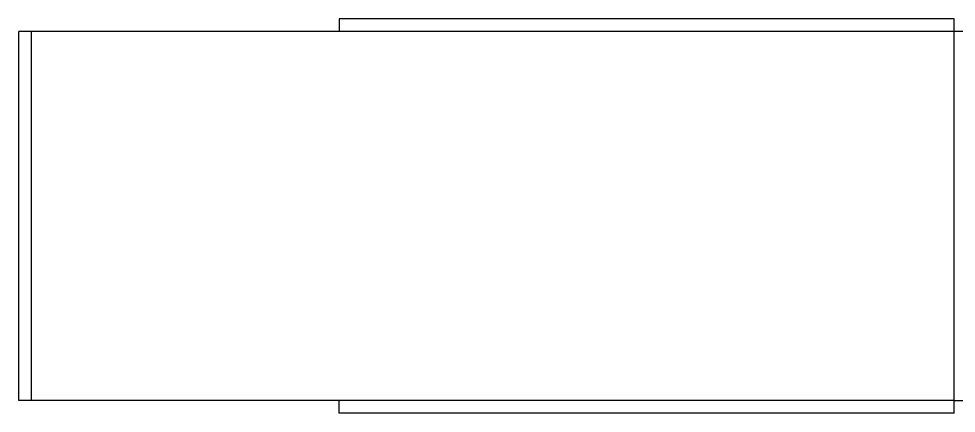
# Model space of a CAD drawing. Header units: inches. Extents: x -16659 to 2747, y 141 to 7454.
# Drawn here: x -11466.5 to -11100.7, y 2798.7 to 2952.7 of the extents above; entities that cross this region are included whole.
import ezdxf

# ---------------------------------------------------------------- set-up
doc = ezdxf.new("R2010")
doc.units = ezdxf.units.IN
doc.header["$LTSCALE"] = 0.5
doc.header["$MEASUREMENT"] = 0
doc.layers.add('A-roof', color=253, linetype='Continuous')
doc.layers.add('A-walls', color=7, linetype='Continuous')

msp = doc.modelspace()

# ---------------------------------------------------------------- linework, layer by layer
at = {"layer": 'A-roof'}
for p, q in [((-11101.46, 2952.67), (-11341.46, 2952.67)), ((-11341.46, 2952.67), (-11341.46, 2947.67)), ((-11101.46, 2947.67), (-11101.46, 2952.67)), ((-11466.46, 2803.67), (-11466.46, 2947.67)), ((-11461.46, 2947.67), (-11466.46, 2947.67)), ((-11101.46, 2947.67), (-11461.46, 2947.67)), ((-11461.46, 2803.67), (-11461.46, 2947.67)), ((-11461.46, 2803.67), (-11466.46, 2803.67)), ((-11101.46, 2803.67), (-11461.46, 2803.67)), ((-11341.46, 2798.67), (-11341.46, 2803.67)), ((-11101.46, 2798.67), (-11101.46, 2803.67)), ((-11101.46, 2798.67), (-11341.46, 2798.67))]:
    msp.add_line(p, q, dxfattribs=at)
at = {"layer": 'A-walls'}
for p, q in [((-10967.52, 2947.67), (-11101.46, 2947.67)), ((-11101.46, 2803.67), (-11101.46, 2947.67)), ((-11101.46, 2803.67), (-10909.46, 2803.67))]:
    msp.add_line(p, q, dxfattribs=at)

doc.saveas('drawing.dxf')
